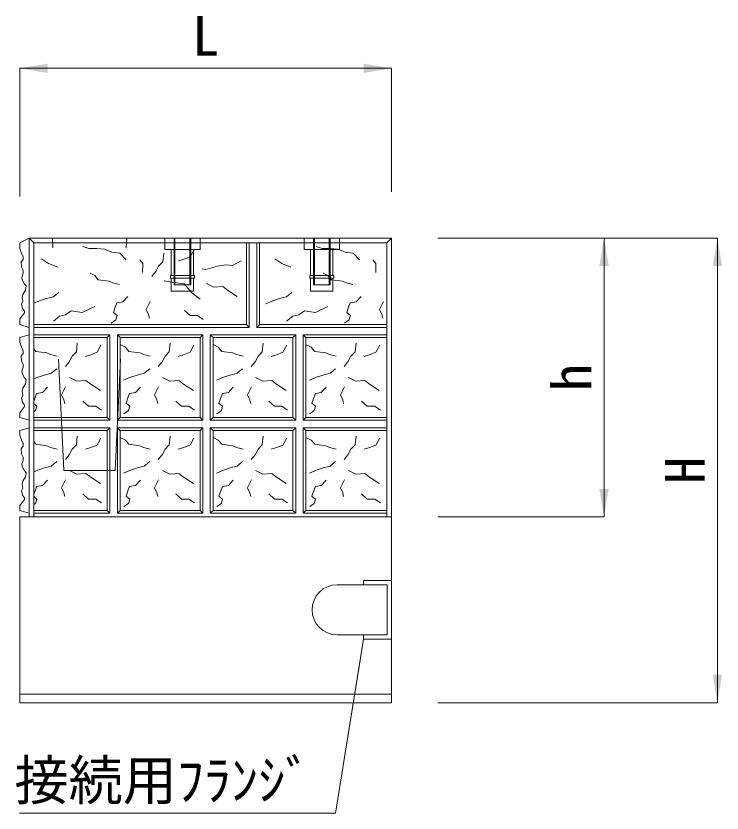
# Model space of a CAD drawing. Units: millimetres at full size; details may follow other scales. Extents: x 199178 to 219083, y 873019 to 880494.
# Drawn here: x 214831 to 215591, y 878427 to 879285 of the extents above; entities that cross this region are included whole.
import ezdxf
from ezdxf.enums import TextEntityAlignment as Align

# ---------------------------------------------------------------- set-up
doc = ezdxf.new("R2010")
doc.units = ezdxf.units.MM
doc.header["$LTSCALE"] = 20
doc.linetypes.add('DASHED_SPACED', pattern=[12, 6, -6])
for name, color, linetype, lineweight in [('0_2', 7, 'Continuous', 13), ('インサート', 3, 'Continuous', 9), ('フランジ', 7, 'Continuous', 13), ('寸法線', 7, 'Continuous', 13), ('引出線', 4, 'Continuous', 13)]:
    doc.layers.add(name, color=color, linetype=linetype, lineweight=lineweight)
doc.styles.add('ＭＳ ゴシック', font='')
doc.styles.get('ＭＳ ゴシック').set_extended_font_data('MS Gothic')

# ---------------------------------------------------------------- blocks, each defined once
blk = doc.blocks.new('filled_arrow')
at = {"color": 0, "linetype": 'Continuous', "lineweight": -2}
blk.add_solid([(7.5, 1.25), (0, 0), (7.5, -1.25)], dxfattribs=at)

msp = doc.modelspace()

# ---------------------------------------------------------------- linework, layer by layer
at = {"layer": '0_2', "lineweight": 5}
for p, q in [((214835.03, 879040.43), (214845.03, 879045.43)), ((214835.03, 879034.02), (214835.03, 879040.43)), ((214845.03, 879045.43), (214850.03, 879040.43)), ((214850.03, 879040.43), (215230.03, 879040.43)), ((214850.03, 878745.43), (214850.03, 879040.43)), ((215079.03, 878952.43), (215079.03, 879040.43)), ((215082.03, 878949.43), (215082.03, 879040.43)), ((215090.03, 878949.43), (215090.03, 879040.43)), ((215093.03, 878952.43), (215093.03, 879040.43)), ((215235.03, 879045.43), (215230.03, 879040.43)), ((215230.03, 878745.43), (215230.03, 879040.43)), ((214835.03, 879034.02), (214836.97, 879029.52)), ((214838.71, 879022.41), (214836.45, 879019.98)), ((214836.97, 879029.52), (214838.54, 879025.36)), ((214838.54, 879025.36), (214838.71, 879022.41)), ((214836.45, 879019.98), (214836.8, 879014.26)), ((214836.8, 879014.26), (214838.54, 879010.8)), ((214838.54, 879007.68), (214837.15, 879003.17)), ((214838.54, 879010.8), (214838.54, 879007.68)), ((214837.15, 879003.17), (214838.02, 879000.05)), ((214838.02, 879000.05), (214840.1, 878996.06)), ((214841.31, 878989.65), (214838.36, 878984.97)), ((214840.1, 878996.06), (214842, 878994.33)), ((214842, 878994.33), (214841.31, 878989.65)), ((214838.36, 878984.97), (214837.49, 878981.68)), ((214837.49, 878981.68), (214838.36, 878977.52)), ((214838.36, 878977.52), (214836.8, 878974.4)), ((214836.8, 878974.4), (214838.02, 878969.72)), ((214837.84, 878962.26), (214835.03, 878958.62)), ((214840.1, 878965.21), (214837.84, 878962.26)), ((214838.02, 878969.72), (214839.92, 878966.94)), ((214839.92, 878966.94), (214840.1, 878965.21)), ((214835.03, 878952.43), (214835.03, 878958.62)), ((214835.03, 878952.43), (214845.03, 878949.43)), ((215079.03, 878952.43), (214850.03, 878952.43)), ((215082.03, 878949.43), (214850.03, 878949.43)), ((215082.03, 878949.43), (215079.03, 878952.43)), ((215093.03, 878952.43), (215090.03, 878949.43)), ((215230.03, 878949.43), (215090.03, 878949.43)), ((215230.03, 878952.43), (215093.03, 878952.43)), ((214835.03, 878938.43), (214845.03, 878941.43)), ((214835.03, 878933.02), (214835.03, 878938.43)), ((214932.03, 878941.43), (214850.03, 878941.43)), ((214929.03, 878938.43), (214850.03, 878938.43)), ((214929.03, 878938.43), (214932.03, 878941.43)), ((214929.03, 878852.43), (214929.03, 878938.43)), ((214932.03, 878849.43), (214932.03, 878941.43)), ((215032.03, 878941.43), (214940.03, 878941.43)), ((214940.03, 878849.43), (214940.03, 878941.43)), ((214943.03, 878938.43), (214940.03, 878941.43)), ((215029.03, 878938.43), (214943.03, 878938.43)), ((214943.03, 878852.43), (214943.03, 878938.43)), ((215029.03, 878938.43), (215032.03, 878941.43)), ((215029.03, 878852.43), (215029.03, 878938.43)), ((215032.03, 878849.43), (215032.03, 878941.43)), ((215132.03, 878941.43), (215040.03, 878941.43)), ((215040.03, 878849.43), (215040.03, 878941.43)), ((215043.03, 878938.43), (215040.03, 878941.43)), ((215129.03, 878938.43), (215043.03, 878938.43)), ((215043.03, 878852.43), (215043.03, 878938.43)), ((215129.03, 878938.43), (215132.03, 878941.43)), ((215129.03, 878852.43), (215129.03, 878938.43)), ((215132.03, 878849.43), (215132.03, 878941.43)), ((215230.03, 878941.43), (215140.03, 878941.43)), ((215140.03, 878849.43), (215140.03, 878941.43)), ((215143.03, 878938.43), (215140.03, 878941.43)), ((215230.03, 878938.43), (215143.03, 878938.43)), ((215143.03, 878852.43), (215143.03, 878938.43)), ((214835.03, 878933.02), (214836.97, 878928.52)), ((214836.97, 878928.52), (214838.54, 878924.36)), ((214838.71, 878921.41), (214836.45, 878918.98)), ((214836.45, 878918.98), (214836.8, 878913.26)), ((214838.54, 878924.36), (214838.71, 878921.41)), ((214836.8, 878913.26), (214838.54, 878909.8)), ((214838.54, 878906.68), (214837.15, 878902.17)), ((214837.15, 878902.17), (214838.02, 878899.05)), ((214838.54, 878909.8), (214838.54, 878906.68)), ((214838.02, 878899.05), (214840.1, 878895.06)), ((214840.1, 878895.06), (214842, 878893.33)), ((214842, 878893.33), (214841.31, 878888.65)), ((214841.31, 878888.65), (214838.36, 878883.97)), ((214838.36, 878876.52), (214836.8, 878873.4)), ((214838.36, 878883.97), (214837.49, 878880.68)), ((214837.49, 878880.68), (214838.36, 878876.52)), ((214836.8, 878873.4), (214838.02, 878868.72)), ((214838.02, 878868.72), (214839.92, 878865.94)), ((214837.84, 878861.26), (214835.03, 878857.62)), ((214840.1, 878864.21), (214837.84, 878861.26)), ((214839.92, 878865.94), (214840.1, 878864.21)), ((214835.03, 878852.43), (214835.03, 878857.62)), ((214835.03, 878852.43), (214845.03, 878849.43)), ((214929.03, 878852.43), (214850.03, 878852.43)), ((214932.03, 878849.43), (214929.03, 878852.43)), ((214940.03, 878849.43), (214943.03, 878852.43)), ((215029.03, 878852.43), (214943.03, 878852.43)), ((215032.03, 878849.43), (215029.03, 878852.43)), ((215040.03, 878849.43), (215043.03, 878852.43)), ((215129.03, 878852.43), (215043.03, 878852.43)), ((215132.03, 878849.43), (215129.03, 878852.43)), ((215140.03, 878849.43), (215143.03, 878852.43)), ((215230.03, 878852.43), (215143.03, 878852.43)), ((214932.03, 878849.43), (214850.03, 878849.43)), ((215032.03, 878849.43), (214940.03, 878849.43)), ((215132.03, 878849.43), (215040.03, 878849.43)), ((215230.03, 878849.43), (215140.03, 878849.43)), ((214835.03, 878838.43), (214845.03, 878841.43)), ((214835.03, 878833.02), (214835.03, 878838.43)), ((214932.03, 878841.43), (214850.03, 878841.43)), ((214929.03, 878838.43), (214850.03, 878838.43)), ((214929.03, 878838.43), (214932.03, 878841.43)), ((214929.03, 878752.43), (214929.03, 878838.43)), ((214932.03, 878749.43), (214932.03, 878841.43)), ((215032.03, 878841.43), (214940.03, 878841.43)), ((214940.03, 878749.43), (214940.03, 878841.43)), ((214943.03, 878838.43), (214940.03, 878841.43)), ((215029.03, 878838.43), (214943.03, 878838.43)), ((214943.03, 878752.43), (214943.03, 878838.43)), ((215029.03, 878838.43), (215032.03, 878841.43)), ((215029.03, 878752.43), (215029.03, 878838.43)), ((215032.03, 878749.43), (215032.03, 878841.43)), ((215132.03, 878841.43), (215040.03, 878841.43)), ((215040.03, 878749.43), (215040.03, 878841.43)), ((215043.03, 878838.43), (215040.03, 878841.43)), ((215129.03, 878838.43), (215043.03, 878838.43)), ((215043.03, 878752.43), (215043.03, 878838.43)), ((215129.03, 878838.43), (215132.03, 878841.43)), ((215129.03, 878752.43), (215129.03, 878838.43)), ((215132.03, 878749.43), (215132.03, 878841.43)), ((215230.03, 878841.43), (215140.03, 878841.43)), ((215140.03, 878749.43), (215140.03, 878841.43)), ((215143.03, 878838.43), (215140.03, 878841.43)), ((215230.03, 878838.43), (215143.03, 878838.43)), ((215143.03, 878752.43), (215143.03, 878838.43)), ((214835.03, 878833.02), (214836.97, 878828.52)), ((214836.97, 878828.52), (214838.54, 878824.36)), ((214838.71, 878821.41), (214836.45, 878818.98)), ((214836.45, 878818.98), (214836.8, 878813.26)), ((214838.54, 878824.36), (214838.71, 878821.41)), ((214836.8, 878813.26), (214838.54, 878809.8)), ((214838.54, 878809.8), (214838.54, 878806.68)), ((214838.54, 878806.68), (214837.15, 878802.17)), ((214837.15, 878802.17), (214838.02, 878799.05)), ((214838.02, 878799.05), (214840.1, 878795.06)), ((214840.1, 878795.06), (214842, 878793.33)), ((214842, 878793.33), (214841.31, 878788.65)), ((214838.36, 878783.97), (214837.49, 878780.68)), ((214841.31, 878788.65), (214838.36, 878783.97)), ((214838.36, 878776.52), (214836.8, 878773.4)), ((214836.8, 878773.4), (214838.02, 878768.72)), ((214837.49, 878780.68), (214838.36, 878776.52)), ((214838.02, 878768.72), (214839.92, 878765.94)), ((214839.92, 878765.94), (214840.1, 878764.21)), ((214837.84, 878761.26), (214835.03, 878757.62)), ((214835.03, 878752.43), (214835.03, 878757.62)), ((214840.1, 878764.21), (214837.84, 878761.26)), ((214835.03, 878752.43), (214845.03, 878749.43)), ((214929.03, 878752.43), (214850.03, 878752.43)), ((214932.03, 878749.43), (214850.03, 878749.43)), ((214932.03, 878749.43), (214929.03, 878752.43)), ((214940.03, 878749.43), (214943.03, 878752.43)), ((215032.03, 878749.43), (214940.03, 878749.43)), ((215029.03, 878752.43), (214943.03, 878752.43)), ((215032.03, 878749.43), (215029.03, 878752.43)), ((215040.03, 878749.43), (215043.03, 878752.43)), ((215132.03, 878749.43), (215040.03, 878749.43)), ((215129.03, 878752.43), (215043.03, 878752.43)), ((215132.03, 878749.43), (215129.03, 878752.43)), ((215140.03, 878749.43), (215143.03, 878752.43)), ((215230.03, 878749.43), (215140.03, 878749.43)), ((215230.03, 878752.43), (215143.03, 878752.43))]:
    msp.add_line(p, q, dxfattribs=at)
at = {"layer": '0_2'}
for p, q in [((214845.03, 878745.43), (214845.03, 879045.43)), ((215235.03, 879045.43), (214845.03, 879045.43)), ((215235.03, 878545.43), (215235.03, 879045.43)), ((214835.03, 878545.43), (214835.03, 878745.43)), ((215235.03, 878745.43), (214835.03, 878745.43)), ((215235.03, 878554.43), (214835.03, 878554.43)), ((215235.03, 878545.43), (214835.03, 878545.43))]:
    msp.add_line(p, q, dxfattribs=at)
at = {"layer": '0_2', "linetype": 'DASHED_SPACED'}
for p, q in [((214882.53, 878795.43), (214870.03, 879045.43)), ((214937.53, 878795.43), (214950.03, 879045.43)), ((214937.53, 878795.43), (214882.53, 878795.43))]:
    msp.add_line(p, q, dxfattribs=at)
at = {"layer": '0_2', "lineweight": 5}
for points in [[(214949.65, 879022.35), (214942.73, 879029.27), (214934.22, 879030.45), (214926.31, 879033.81), (214917.81, 879034.4), (214909.3, 879034.4), (214902.97, 879036.38)], [(215022.63, 879033.02), (215018.48, 879025.51), (215011.56, 879022.74), (215005.82, 879020.96)], [(215200.65, 879022.35), (215193.73, 879029.27), (215185.22, 879030.45), (215177.31, 879033.81), (215168.81, 879034.4), (215160.3, 879034.4), (215153.97, 879036.38)], [(214875.88, 879014.44), (214865.99, 879018.2), (214858.47, 879023.14)], [(214967.06, 879008.71), (214967.25, 879018.2), (214964.09, 879022.35)], [(214990, 879029.46), (214989.01, 879020.17), (214984.46, 879015.43), (214981.3, 879009.5), (214977.14, 879004.36)], [(215126.88, 879014.44), (215116.99, 879018.2), (215109.47, 879023.14)], [(215218.06, 879008.71), (215218.25, 879018.2), (215215.09, 879022.35)], [(215073.26, 879021.16), (215063.77, 879016.02), (215056.65, 879016.62), (215047.95, 879015.23), (215035.29, 879011.68), (215031.14, 879012.66)], [(214942.33, 878995.47), (214935.21, 878997.25), (214931.26, 878999.23), (214919.39, 879000.81), (214915.63, 879005.35), (214910.69, 879007.72)], [(215193.33, 878995.47), (215186.21, 878997.25), (215182.26, 878999.23), (215170.39, 879000.81), (215166.63, 879005.35), (215161.69, 879007.72)], [(215029.16, 878979.66), (215020.06, 878986.58), (215011.75, 878996.26), (214998.9, 878998.04), (214990.39, 878999.62)], [(215035.88, 878996.66), (215043.79, 878992.7), (215053.49, 878993.49), (215058.63, 878989.54), (215069.11, 878982.62)], [(214876.87, 878987.17), (214870.93, 878982.43), (214863.62, 878980.45), (214856.3, 878978.08), (214850.03, 878975.44)], [(214951.23, 878982.62), (214945.89, 878976.89), (214939.56, 878975.71), (214938.18, 878972.35), (214935.81, 878965.43), (214939.76, 878962.27), (214938.38, 878957.52), (214933.43, 878954.16)], [(215127.87, 878987.17), (215121.93, 878982.43), (215114.62, 878980.45), (215107.3, 878978.08), (215099.78, 878974.92)], [(215202.23, 878982.62), (215196.89, 878976.89), (215190.56, 878975.71), (215189.18, 878972.35), (215186.81, 878965.43), (215190.76, 878962.27), (215189.38, 878957.52), (215184.43, 878954.16)], [(214915.63, 878971.95), (214902.18, 878965.43), (214890.32, 878967.21), (214884.19, 878963.06), (214877.86, 878961.48), (214871.13, 878956.14)], [(214975.36, 878977.49), (214971.01, 878968.79), (214973.58, 878963.45), (214974.57, 878959.3)], [(215166.63, 878971.95), (215153.18, 878965.43), (215141.32, 878967.21), (215135.19, 878963.06), (215128.86, 878961.48), (215122.13, 878956.14)], [(215226.36, 878977.49), (215222.01, 878968.79), (215224.58, 878963.45), (215225.57, 878959.3)], [(215012.35, 878967.8), (215018.48, 878962.27), (215026.39, 878962.27), (215032.52, 878958.12)], [(214896.93, 878932.37), (214895.94, 878923.08), (214891.39, 878918.34), (214888.22, 878912.41), (214884.07, 878907.27)], [(214922.4, 878930.31), (214918.25, 878922.8), (214911.33, 878920.03), (214905.59, 878918.25)], [(214975.34, 878918.31), (214968.22, 878920.09), (214964.27, 878922.06), (214952.4, 878923.64), (214948.64, 878928.19), (214943.7, 878930.56)], [(214996.93, 878932.37), (214995.94, 878923.08), (214991.39, 878918.34), (214988.22, 878912.41), (214984.07, 878907.27)], [(215022.4, 878930.31), (215018.25, 878922.8), (215011.33, 878920.03), (215005.59, 878918.25)], [(215075.34, 878918.31), (215068.22, 878920.09), (215064.27, 878922.06), (215052.4, 878923.64), (215048.64, 878928.19), (215043.7, 878930.56)], [(215096.93, 878932.37), (215095.94, 878923.08), (215091.39, 878918.34), (215088.22, 878912.41), (215084.07, 878907.27)], [(215122.4, 878930.31), (215118.25, 878922.8), (215111.33, 878920.03), (215105.59, 878918.25)], [(215175.34, 878918.31), (215168.22, 878920.09), (215164.27, 878922.06), (215152.4, 878923.64), (215148.64, 878928.19), (215143.7, 878930.56)], [(215196.93, 878932.37), (215195.94, 878923.08), (215191.39, 878918.34), (215188.22, 878912.41), (215184.07, 878907.27)], [(215222.4, 878930.31), (215218.25, 878922.8), (215211.33, 878920.03), (215205.59, 878918.25)], [(214875.34, 878918.31), (214868.22, 878920.09), (214864.27, 878922.06), (214852.4, 878923.64), (214850.03, 878926.51)], [(214874.82, 878904.9), (214868.89, 878900.15), (214861.57, 878898.18), (214854.25, 878895.81), (214850.03, 878894.03)], [(214974.82, 878904.9), (214968.89, 878900.15), (214961.57, 878898.18), (214954.25, 878895.81), (214946.74, 878892.64)], [(215074.82, 878904.9), (215068.89, 878900.15), (215061.57, 878898.18), (215054.25, 878895.81), (215046.74, 878892.64)], [(215174.82, 878904.9), (215168.89, 878900.15), (215161.57, 878898.18), (215154.25, 878895.81), (215146.74, 878892.64)], [(214888.61, 878895.48), (214896.52, 878891.52), (214906.21, 878892.31), (214911.35, 878888.36), (214921.83, 878881.44)], [(214988.61, 878895.48), (214996.52, 878891.52), (215006.21, 878892.31), (215011.35, 878888.36), (215021.83, 878881.44)], [(215088.61, 878895.48), (215096.52, 878891.52), (215106.21, 878892.31), (215111.35, 878888.36), (215121.83, 878881.44)], [(215188.61, 878895.48), (215196.52, 878891.52), (215206.21, 878892.31), (215211.35, 878888.36), (215221.83, 878881.44)], [(214864.81, 878885.02), (214859.47, 878879.29), (214853.14, 878878.1), (214851.76, 878874.74), (214850.03, 878869.72)], [(214884.34, 878885.5), (214879.99, 878876.81), (214882.56, 878871.47), (214883.55, 878867.32)], [(214964.81, 878885.02), (214959.47, 878879.29), (214953.14, 878878.1), (214951.76, 878874.74), (214949.38, 878867.83), (214953.34, 878864.66), (214951.95, 878859.92), (214947.01, 878856.56)], [(214984.34, 878885.5), (214979.99, 878876.81), (214982.56, 878871.47), (214983.55, 878867.32)], [(215064.81, 878885.02), (215059.47, 878879.29), (215053.14, 878878.1), (215051.76, 878874.74), (215049.38, 878867.83), (215053.34, 878864.66), (215051.95, 878859.92), (215047.01, 878856.56)], [(215084.34, 878885.5), (215079.99, 878876.81), (215082.56, 878871.47), (215083.55, 878867.32)], [(215164.81, 878885.02), (215159.47, 878879.29), (215153.14, 878878.1), (215151.76, 878874.74), (215149.38, 878867.83), (215153.34, 878864.66), (215151.95, 878859.92), (215147.01, 878856.56)], [(215184.34, 878885.5), (215179.99, 878876.81), (215182.56, 878871.47), (215183.55, 878867.32)], [(214902.91, 878870.2), (214909.04, 878864.66), (214916.95, 878864.66), (214923.09, 878860.51)], [(215002.91, 878870.2), (215009.04, 878864.66), (215016.95, 878864.66), (215023.09, 878860.51)], [(215102.91, 878870.2), (215109.04, 878864.66), (215116.95, 878864.66), (215123.09, 878860.51)], [(215202.91, 878870.2), (215209.04, 878864.66), (215216.95, 878864.66), (215223.09, 878860.51)], [(214850.03, 878867.31), (214853.34, 878864.66), (214851.95, 878859.92), (214850.03, 878858.61)], [(214875.34, 878818.31), (214868.22, 878820.09), (214864.27, 878822.06), (214852.4, 878823.64), (214850.03, 878826.51)], [(214896.93, 878832.37), (214895.94, 878823.08), (214891.39, 878818.34), (214888.22, 878812.41), (214884.07, 878807.27)], [(214922.4, 878830.31), (214918.25, 878822.8), (214911.33, 878820.03), (214905.59, 878818.25)], [(214975.34, 878818.31), (214968.22, 878820.09), (214964.27, 878822.06), (214952.4, 878823.64), (214948.64, 878828.19), (214943.7, 878830.56)], [(214996.93, 878832.37), (214995.94, 878823.08), (214991.39, 878818.34), (214988.22, 878812.41), (214984.07, 878807.27)], [(215022.4, 878830.31), (215018.25, 878822.8), (215011.33, 878820.03), (215005.59, 878818.25)], [(215075.34, 878818.31), (215068.22, 878820.09), (215064.27, 878822.06), (215052.4, 878823.64), (215048.64, 878828.19), (215043.7, 878830.56)], [(215096.93, 878832.37), (215095.94, 878823.08), (215091.39, 878818.34), (215088.22, 878812.41), (215084.07, 878807.27)], [(215122.4, 878830.31), (215118.25, 878822.8), (215111.33, 878820.03), (215105.59, 878818.25)], [(215175.34, 878818.31), (215168.22, 878820.09), (215164.27, 878822.06), (215152.4, 878823.64), (215148.64, 878828.19), (215143.7, 878830.56)], [(215196.93, 878832.37), (215195.94, 878823.08), (215191.39, 878818.34), (215188.22, 878812.41), (215184.07, 878807.27)], [(215222.4, 878830.31), (215218.25, 878822.8), (215211.33, 878820.03), (215205.59, 878818.25)], [(214874.82, 878804.9), (214868.89, 878800.15), (214861.57, 878798.18), (214854.25, 878795.81), (214850.03, 878794.03)], [(214974.82, 878804.9), (214968.89, 878800.15), (214961.57, 878798.18), (214954.25, 878795.81), (214946.74, 878792.64)], [(215074.82, 878804.9), (215068.89, 878800.15), (215061.57, 878798.18), (215054.25, 878795.81), (215046.74, 878792.64)], [(215174.82, 878804.9), (215168.89, 878800.15), (215161.57, 878798.18), (215154.25, 878795.81), (215146.74, 878792.64)], [(214888.61, 878795.48), (214896.52, 878791.52), (214906.21, 878792.31), (214911.35, 878788.36), (214921.83, 878781.44)], [(214988.61, 878795.48), (214996.52, 878791.52), (215006.21, 878792.31), (215011.35, 878788.36), (215021.83, 878781.44)], [(215088.61, 878795.48), (215096.52, 878791.52), (215106.21, 878792.31), (215111.35, 878788.36), (215121.83, 878781.44)], [(215188.61, 878795.48), (215196.52, 878791.52), (215206.21, 878792.31), (215211.35, 878788.36), (215221.83, 878781.44)], [(214864.81, 878785.02), (214859.47, 878779.29), (214853.14, 878778.1), (214851.76, 878774.74), (214850.03, 878769.72)], [(214884.34, 878785.5), (214879.99, 878776.81), (214882.56, 878771.47), (214883.55, 878767.32)], [(214964.81, 878785.02), (214959.47, 878779.29), (214953.14, 878778.1), (214951.76, 878774.74), (214949.38, 878767.83), (214953.34, 878764.66), (214951.95, 878759.92), (214947.01, 878756.56)], [(214984.34, 878785.5), (214979.99, 878776.81), (214982.56, 878771.47), (214983.55, 878767.32)], [(215064.81, 878785.02), (215059.47, 878779.29), (215053.14, 878778.1), (215051.76, 878774.74), (215049.38, 878767.83), (215053.34, 878764.66), (215051.95, 878759.92), (215047.01, 878756.56)], [(215084.34, 878785.5), (215079.99, 878776.81), (215082.56, 878771.47), (215083.55, 878767.32)], [(215164.81, 878785.02), (215159.47, 878779.29), (215153.14, 878778.1), (215151.76, 878774.74), (215149.38, 878767.83), (215153.34, 878764.66), (215151.95, 878759.92), (215147.01, 878756.56)], [(215184.34, 878785.5), (215179.99, 878776.81), (215182.56, 878771.47), (215183.55, 878767.32)], [(214850.03, 878767.31), (214853.34, 878764.66), (214851.95, 878759.92), (214850.03, 878758.61)], [(214902.91, 878770.2), (214909.04, 878764.66), (214916.95, 878764.66), (214923.09, 878760.51)], [(215002.91, 878770.2), (215009.04, 878764.66), (215016.95, 878764.66), (215023.09, 878760.51)], [(215102.91, 878770.2), (215109.04, 878764.66), (215116.95, 878764.66), (215123.09, 878760.51)], [(215202.91, 878770.2), (215209.04, 878764.66), (215216.95, 878764.66), (215223.09, 878760.51)]]:
    msp.add_lwpolyline(points, dxfattribs=at)
at = {"layer": 'インサート', "linetype": 'DASHED_SPACED'}
for p, q in [((215001.03, 879045.43), (215001.03, 878995.43)), ((215002.03, 879045.43), (215002.03, 878995.43)), ((215018.03, 879045.43), (215018.03, 878995.43)), ((215019.03, 879045.43), (215019.03, 878995.43)), ((215151.03, 879045.43), (215151.03, 878995.43)), ((215152.03, 879045.43), (215152.03, 878995.43)), ((215168.03, 879045.43), (215168.03, 878995.43)), ((215169.03, 879045.43), (215169.03, 878995.43)), ((215019.03, 878995.43), (215001.03, 878995.43)), ((215169.03, 878995.43), (215151.03, 878995.43))]:
    msp.add_line(p, q, dxfattribs=at)
at = {"layer": 'インサート'}
for p, q in [((214998.03, 879033.43), (214998.03, 879005.43)), ((215022.03, 879033.43), (215022.03, 879005.43)), ((215148.03, 879033.43), (215148.03, 879005.43)), ((215172.03, 879033.43), (215172.03, 879005.43))]:
    msp.add_line(p, q, dxfattribs=at)
for points in [[(214991.03, 879033.43), (215029.03, 879033.43), (215029.03, 879045.43), (214991.03, 879045.43)], [(215141.03, 879033.43), (215179.03, 879033.43), (215179.03, 879045.43), (215141.03, 879045.43)], [(214997.03, 879002.43), (215023.03, 879002.43), (215023.03, 879005.43), (214997.03, 879005.43)], [(215147.03, 879002.43), (215173.03, 879002.43), (215173.03, 879005.43), (215147.03, 879005.43)], [(214998.03, 878988.43), (215022.03, 878988.43), (215022.03, 879002.43), (214998.03, 879002.43)], [(215148.03, 878988.43), (215172.03, 878988.43), (215172.03, 879002.43), (215148.03, 879002.43)]]:
    msp.add_lwpolyline(points, close=True, dxfattribs=at)
at = {"layer": 'フランジ', "lineweight": 9}
for p, q in [((215230.53, 878672.43), (215176.53, 878672.43)), ((215205.03, 878672.43), (215205.03, 878676.93)), ((215235.03, 878676.93), (215205.03, 878676.93)), ((215230.53, 878618.43), (215230.53, 878672.43)), ((215230.53, 878618.43), (215176.53, 878618.43)), ((215205.03, 878613.93), (215205.03, 878618.43)), ((215235.03, 878613.93), (215205.03, 878613.93))]:
    msp.add_line(p, q, dxfattribs=at)
msp.add_arc((215176.53, 878645.43), 27, 90, 270, dxfattribs=at)
at = {"layer": '寸法線'}
for p, q in [((214835.03, 879228.39), (215235.03, 879228.39)), ((214835.03, 879090.43), (214835.03, 879228.39)), ((215235.03, 879095.43), (215235.03, 879228.39)), ((215285.03, 879045.43), (215463.79, 879045.43)), ((215285.03, 879045.43), (215585.81, 879045.43)), ((215463.79, 879045.43), (215463.79, 878745.43)), ((215585.81, 879045.43), (215585.81, 878545.43)), ((215285.03, 878745.43), (215463.79, 878745.43)), ((215285.03, 878545.43), (215585.81, 878545.43))]:
    msp.add_line(p, q, dxfattribs=at)
at = {"layer": '引出線'}
for points in [[(215205.03, 878613.93), (215200.25, 878584.31), (215174.78, 878426.59), (214834.57, 878426.59)], [(215205.03, 878613.93), (215174.78, 878426.59), (214845.98, 878426.59)]]:
    msp.add_lwpolyline(points, dxfattribs=at)

# ---------------------------------------------------------------- block references
at = {"layer": '寸法線', "xscale": 4, "yscale": 4}
msp.add_blockref('filled_arrow', (214835.03, 879228.39), dxfattribs=at)
for p, rotation in [((215235.03, 879228.39), 180), ((215463.79, 879045.43), 270), ((215585.81, 879045.43), 270), ((215463.79, 878745.43), 90), ((215585.81, 878545.43), 90)]:
    msp.add_blockref('filled_arrow', p, dxfattribs=dict(at, rotation=rotation))
at = {"layer": '引出線', "xscale": 0.16, "yscale": 0.16, "rotation": 260.8}
msp.add_blockref('filled_arrow', (215205.03, 878613.93), dxfattribs=at)
msp.add_blockref('filled_arrow', (215205.03, 878613.93), dxfattribs=at)

# ---------------------------------------------------------------- texts
at = {"layer": '寸法線', "style": 'ＭＳ ゴシック'}
msp.add_text('L', height=42.72, dxfattribs=at).set_placement((215035.03, 879263.39), align=Align.MIDDLE_CENTER)
for s, p in [('h', (215428.79, 878895.43)), ('H', (215550.81, 878795.43))]:
    msp.add_text(s, height=42.72, rotation=90, dxfattribs=at).set_placement(p, align=Align.MIDDLE_CENTER)
at = {"layer": '引出線', "style": 'ＭＳ ゴシック'}
msp.add_text('接続用ﾌﾗﾝｼﾞ', height=42.72, dxfattribs=at).set_placement((215149.78, 878483.33), align=Align.TOP_RIGHT)

doc.saveas('drawing.dxf')
